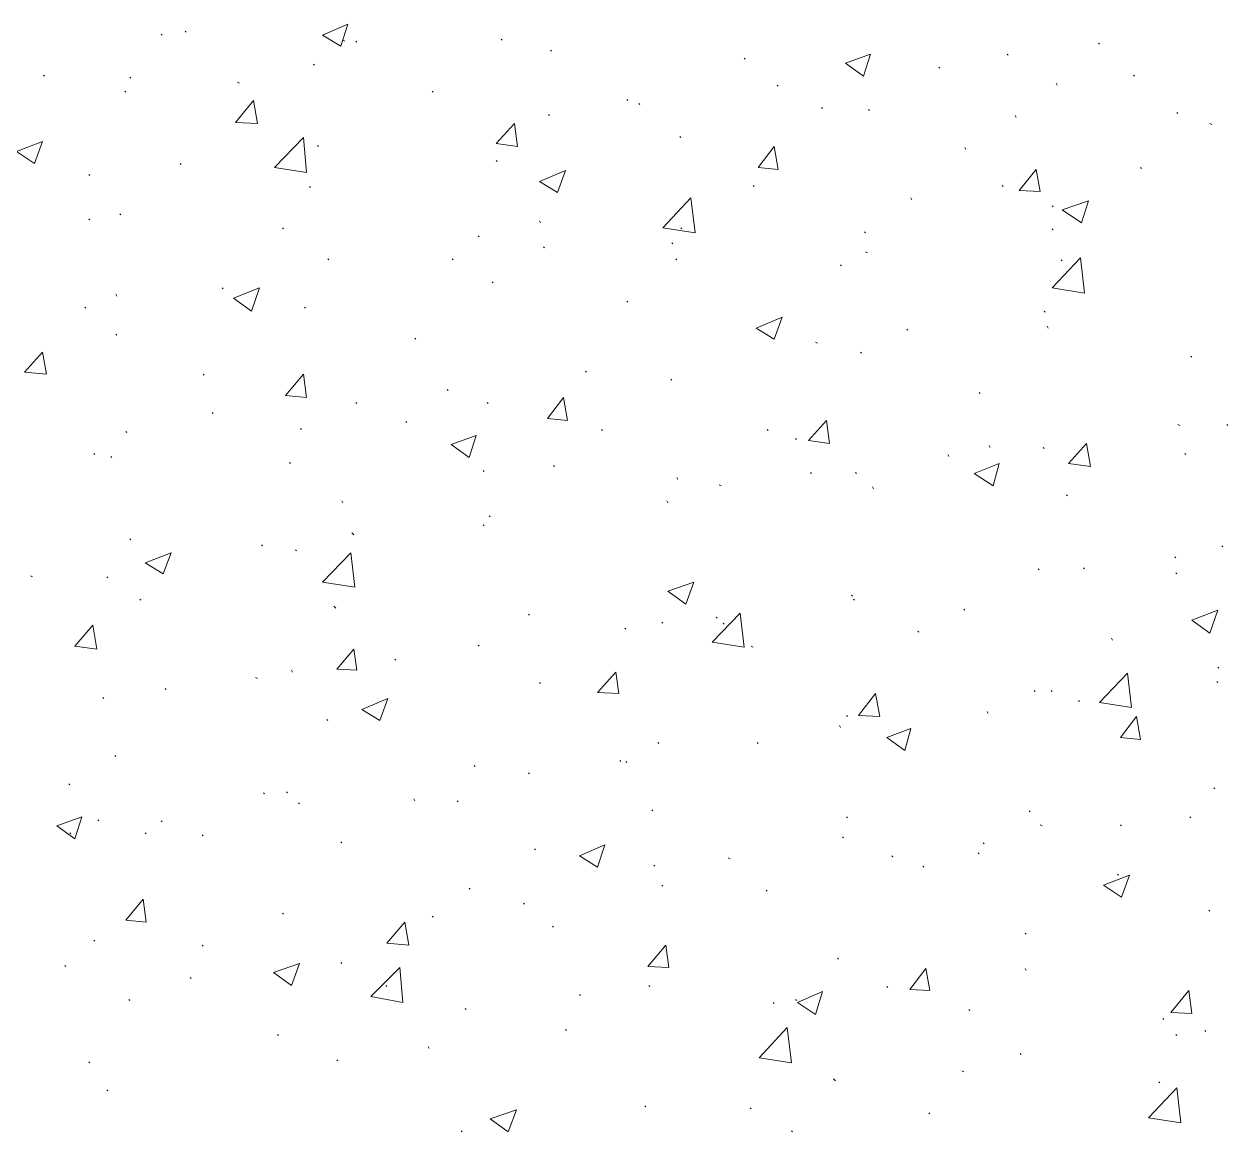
# Model space of a CAD drawing. Header units: millimetres. Extents: x 2928 to 3112, y 1220 to 1280.
# Drawn here: x 2947.067 to 2949.066, y 1243.845 to 1245.685 of the extents above; entities that cross this region are included whole.
import ezdxf

# ---------------------------------------------------------------- set-up
doc = ezdxf.new("R2010")
doc.units = ezdxf.units.MM

msp = doc.modelspace()

# ---------------------------------------------------------------- linework, layer by layer
at = {"color": 92, "linetype": 'Continuous', "lineweight": 13, "true_color": 0x00b800}
for points in [[(2947.56307, 1245.66702), (2947.60474, 1245.68535), (2947.60474, 1245.68535)], [(2947.59307, 1245.64868), (2947.60474, 1245.68535), (2947.60474, 1245.68535)], [(2947.2964, 1245.66702), (2947.29474, 1245.66868), (2947.29474, 1245.66868)], [(2947.3364, 1245.67202), (2947.33474, 1245.67368), (2947.33474, 1245.67368)], [(2947.56307, 1245.66702), (2947.59307, 1245.64868), (2947.59307, 1245.64868)], [(2947.59974, 1245.65702), (2947.59641, 1245.65868), (2947.59641, 1245.65868)], [(2947.86141, 1245.65868), (2947.85974, 1245.66035), (2947.85974, 1245.66035)], [(2947.61974, 1245.65535), (2947.61807, 1245.65702), (2947.61807, 1245.65702)], [(2947.94308, 1245.64035), (2947.94141, 1245.64202), (2947.94141, 1245.64202)], [(2948.85309, 1245.65202), (2948.85142, 1245.65368), (2948.85142, 1245.65368)], [(2947.54974, 1245.61702), (2947.54807, 1245.61868), (2947.54807, 1245.61868)], [(2948.26475, 1245.62702), (2948.26308, 1245.62868), (2948.26308, 1245.62868)], [(2948.43142, 1245.62035), (2948.47309, 1245.63535), (2948.47309, 1245.63535)], [(2948.43142, 1245.62035), (2948.46142, 1245.59868), (2948.46142, 1245.59868)], [(2948.46142, 1245.59868), (2948.47309, 1245.63535), (2948.47309, 1245.63535)], [(2948.70142, 1245.63368), (2948.69976, 1245.63535), (2948.69976, 1245.63535)], [(2947.1014, 1245.59868), (2947.09973, 1245.60035), (2947.09973, 1245.60035)], [(2948.58809, 1245.61202), (2948.58642, 1245.61368), (2948.58642, 1245.61368)], [(2948.91143, 1245.59868), (2948.90976, 1245.60035), (2948.90976, 1245.60035)], [(2947.24474, 1245.59535), (2947.24307, 1245.59702), (2947.24307, 1245.59702)], [(2947.42474, 1245.58702), (2947.4214, 1245.58868), (2947.4214, 1245.58868)], [(2948.31975, 1245.58202), (2948.31808, 1245.58368), (2948.31808, 1245.58368)], [(2948.78309, 1245.58368), (2948.78142, 1245.58702), (2948.78142, 1245.58702)], [(2947.2364, 1245.57202), (2947.23474, 1245.57368), (2947.23474, 1245.57368)], [(2947.41807, 1245.52202), (2947.44807, 1245.55868), (2947.44807, 1245.55868)], [(2947.45474, 1245.52035), (2947.44807, 1245.55868), (2947.44807, 1245.55868)], [(2947.74641, 1245.57202), (2947.74474, 1245.57368), (2947.74474, 1245.57368)], [(2948.06975, 1245.55868), (2948.06808, 1245.56035), (2948.06808, 1245.56035)], [(2948.08975, 1245.55202), (2948.08808, 1245.55368), (2948.08808, 1245.55368)], [(2948.39308, 1245.54535), (2948.39142, 1245.54702), (2948.39142, 1245.54702)], [(2948.47142, 1245.54202), (2948.46975, 1245.54368), (2948.46975, 1245.54368)], [(2948.98309, 1245.53702), (2948.98143, 1245.53868), (2948.98143, 1245.53868)], [(2947.41807, 1245.52202), (2947.45474, 1245.52035), (2947.45474, 1245.52035)], [(2947.85141, 1245.48701), (2947.88141, 1245.52035), (2947.88141, 1245.52035)], [(2947.88641, 1245.48201), (2947.88141, 1245.52035), (2947.88141, 1245.52035)], [(2947.93975, 1245.53368), (2947.93808, 1245.53535), (2947.93808, 1245.53535)], [(2948.71476, 1245.53035), (2948.71309, 1245.53368), (2948.71309, 1245.53368)], [(2949.03976, 1245.51868), (2949.03643, 1245.52035), (2949.03643, 1245.52035)], [(2948.15808, 1245.49702), (2948.15641, 1245.49868), (2948.15641, 1245.49868)], [(2947.05473, 1245.47368), (2947.09807, 1245.49035), (2947.09807, 1245.49035)], [(2947.08473, 1245.45368), (2947.09807, 1245.49035), (2947.09807, 1245.49035)], [(2947.48307, 1245.44701), (2947.53141, 1245.49702), (2947.53141, 1245.49702)], [(2947.53641, 1245.43868), (2947.53141, 1245.49702), (2947.53141, 1245.49702)], [(2947.55641, 1245.48201), (2947.55474, 1245.48368), (2947.55474, 1245.48368)], [(2947.85141, 1245.48701), (2947.88641, 1245.48201), (2947.88641, 1245.48201)], [(2948.28642, 1245.44701), (2948.31308, 1245.48201), (2948.31308, 1245.48201)], [(2948.31975, 1245.44368), (2948.31308, 1245.48201), (2948.31308, 1245.48201)], [(2948.63142, 1245.47701), (2948.62976, 1245.48035), (2948.62976, 1245.48035)], [(2947.05473, 1245.47368), (2947.08473, 1245.45368), (2947.08473, 1245.45368)], [(2947.85308, 1245.45701), (2947.85141, 1245.45868), (2947.85141, 1245.45868)], [(2947.32807, 1245.45201), (2947.3264, 1245.45368), (2947.3264, 1245.45368)], [(2947.48307, 1245.44701), (2947.53641, 1245.43868), (2947.53641, 1245.43868)], [(2947.92308, 1245.42368), (2947.96641, 1245.44201), (2947.96641, 1245.44201)], [(2947.95308, 1245.40535), (2947.96641, 1245.44201), (2947.96641, 1245.44201)], [(2948.28642, 1245.44701), (2948.31975, 1245.44368), (2948.31975, 1245.44368)], [(2948.71976, 1245.40868), (2948.74809, 1245.44368), (2948.74809, 1245.44368)], [(2948.75476, 1245.40701), (2948.74809, 1245.44368), (2948.74809, 1245.44368)], [(2948.92309, 1245.44535), (2948.92143, 1245.44701), (2948.92143, 1245.44701)], [(2947.1764, 1245.43368), (2947.17473, 1245.43535), (2947.17473, 1245.43535)], [(2947.92308, 1245.42368), (2947.95308, 1245.40535), (2947.95308, 1245.40535)], [(2947.54307, 1245.41368), (2947.54141, 1245.41535), (2947.54141, 1245.41535)], [(2948.27975, 1245.41535), (2948.27808, 1245.41701), (2948.27808, 1245.41701)], [(2948.69309, 1245.41535), (2948.69142, 1245.41701), (2948.69142, 1245.41701)], [(2948.71976, 1245.40868), (2948.75476, 1245.40701), (2948.75476, 1245.40701)], [(2948.12808, 1245.34701), (2948.17475, 1245.39701), (2948.17475, 1245.39701)], [(2948.18142, 1245.33868), (2948.17475, 1245.39701), (2948.17475, 1245.39701)], [(2948.54142, 1245.39368), (2948.53975, 1245.39701), (2948.53975, 1245.39701)], [(2948.77642, 1245.38201), (2948.77476, 1245.38368), (2948.77476, 1245.38368)], [(2948.79142, 1245.37701), (2948.83476, 1245.39201), (2948.83476, 1245.39201)], [(2948.82309, 1245.35535), (2948.83476, 1245.39201), (2948.83476, 1245.39201)], [(2947.1764, 1245.36035), (2947.17473, 1245.36201), (2947.17473, 1245.36201)], [(2947.22807, 1245.36868), (2947.2264, 1245.37035), (2947.2264, 1245.37035)], [(2948.79142, 1245.37701), (2948.82309, 1245.35535), (2948.82309, 1245.35535)], [(2947.49807, 1245.34535), (2947.49641, 1245.34701), (2947.49641, 1245.34701)], [(2947.92474, 1245.35535), (2947.92308, 1245.35868), (2947.92308, 1245.35868)], [(2948.12808, 1245.34701), (2948.18142, 1245.33868), (2948.18142, 1245.33868)], [(2948.15975, 1245.34535), (2948.15808, 1245.34701), (2948.15808, 1245.34701)], [(2948.46475, 1245.33868), (2948.46309, 1245.34035), (2948.46309, 1245.34035)], [(2948.77642, 1245.34368), (2948.77476, 1245.34535), (2948.77476, 1245.34535)], [(2947.82308, 1245.33201), (2947.82141, 1245.33368), (2947.82141, 1245.33368)], [(2948.14475, 1245.32035), (2948.14308, 1245.32201), (2948.14308, 1245.32201)], [(2947.93141, 1245.31368), (2947.92975, 1245.31535), (2947.92975, 1245.31535)], [(2948.46809, 1245.30535), (2948.46475, 1245.30701), (2948.46475, 1245.30701)], [(2947.57307, 1245.29368), (2947.57141, 1245.29535), (2947.57141, 1245.29535)], [(2947.77974, 1245.29368), (2947.77808, 1245.29535), (2947.77808, 1245.29535)], [(2948.15141, 1245.29368), (2948.14975, 1245.29535), (2948.14975, 1245.29535)], [(2948.42475, 1245.28368), (2948.42309, 1245.28535), (2948.42309, 1245.28535)], [(2948.77476, 1245.24701), (2948.82142, 1245.29701), (2948.82142, 1245.29701)], [(2948.79142, 1245.29201), (2948.78976, 1245.29368), (2948.78976, 1245.29368)], [(2948.82809, 1245.23868), (2948.82142, 1245.29701), (2948.82142, 1245.29701)], [(2947.39807, 1245.24534), (2947.3964, 1245.24701), (2947.3964, 1245.24701)], [(2947.41474, 1245.23034), (2947.45807, 1245.24701), (2947.45807, 1245.24701)], [(2947.44474, 1245.20868), (2947.45807, 1245.24701), (2947.45807, 1245.24701)], [(2947.84641, 1245.25534), (2947.84474, 1245.25701), (2947.84474, 1245.25701)], [(2948.77476, 1245.24701), (2948.82809, 1245.23868), (2948.82809, 1245.23868)], [(2947.2214, 1245.23368), (2947.21973, 1245.23701), (2947.21973, 1245.23701)], [(2947.41474, 1245.23034), (2947.44474, 1245.20868), (2947.44474, 1245.20868)], [(2948.06975, 1245.22368), (2948.06808, 1245.22534), (2948.06808, 1245.22534)], [(2947.16973, 1245.21368), (2947.16807, 1245.21534), (2947.16807, 1245.21534)], [(2947.53474, 1245.21368), (2947.53307, 1245.21534), (2947.53307, 1245.21534)], [(2948.76309, 1245.20701), (2948.76142, 1245.20868), (2948.76142, 1245.20868)], [(2948.28308, 1245.18034), (2948.32642, 1245.19868), (2948.32642, 1245.19868)], [(2948.28308, 1245.18034), (2948.31308, 1245.16201), (2948.31308, 1245.16201)], [(2948.31308, 1245.16201), (2948.32642, 1245.19868), (2948.32642, 1245.19868)], [(2948.76809, 1245.18034), (2948.76642, 1245.18368), (2948.76642, 1245.18368)], [(2947.2214, 1245.16868), (2947.21973, 1245.17034), (2947.21973, 1245.17034)], [(2947.71808, 1245.16201), (2947.71641, 1245.16368), (2947.71641, 1245.16368)], [(2948.53475, 1245.17701), (2948.53309, 1245.17868), (2948.53309, 1245.17868)], [(2947.06807, 1245.10701), (2947.09807, 1245.14034), (2947.09807, 1245.14034)], [(2947.10473, 1245.10368), (2947.09807, 1245.14034), (2947.09807, 1245.14034)], [(2948.38475, 1245.15534), (2948.38142, 1245.15701), (2948.38142, 1245.15701)], [(2948.45809, 1245.13868), (2948.45642, 1245.14034), (2948.45642, 1245.14034)], [(2949.00643, 1245.13201), (2949.00476, 1245.13368), (2949.00476, 1245.13368)], [(2947.06807, 1245.10701), (2947.10473, 1245.10368), (2947.10473, 1245.10368)], [(2947.3664, 1245.10201), (2947.36474, 1245.10368), (2947.36474, 1245.10368)], [(2947.50141, 1245.06868), (2947.53141, 1245.10368), (2947.53141, 1245.10368)], [(2947.53641, 1245.06534), (2947.53141, 1245.10368), (2947.53141, 1245.10368)], [(2948.00141, 1245.10701), (2947.99975, 1245.10868), (2947.99975, 1245.10868)], [(2948.14308, 1245.09368), (2948.14141, 1245.09534), (2948.14141, 1245.09534)], [(2947.50141, 1245.06868), (2947.53641, 1245.06534), (2947.53641, 1245.06534)], [(2947.77141, 1245.07701), (2947.76974, 1245.07868), (2947.76974, 1245.07868)], [(2947.93641, 1245.03034), (2947.96308, 1245.06534), (2947.96308, 1245.06534)], [(2947.96975, 1245.02701), (2947.96308, 1245.06534), (2947.96308, 1245.06534)], [(2948.65476, 1245.07201), (2948.65309, 1245.07368), (2948.65309, 1245.07368)], [(2947.3814, 1245.03868), (2947.37974, 1245.04034), (2947.37974, 1245.04034)], [(2947.61974, 1245.05534), (2947.61807, 1245.05701), (2947.61807, 1245.05701)], [(2947.83808, 1245.05534), (2947.83641, 1245.05701), (2947.83641, 1245.05701)], [(2947.70308, 1245.02367), (2947.70141, 1245.02534), (2947.70141, 1245.02534)], [(2947.93641, 1245.03034), (2947.96975, 1245.02701), (2947.96975, 1245.02701)], [(2948.36975, 1244.99367), (2948.39975, 1245.02701), (2948.39975, 1245.02701)], [(2948.40475, 1244.98867), (2948.39975, 1245.02701), (2948.39975, 1245.02701)], [(2948.98643, 1245.01867), (2948.98309, 1245.02034), (2948.98309, 1245.02034)], [(2949.06643, 1245.01867), (2949.06476, 1245.02034), (2949.06476, 1245.02034)], [(2947.23807, 1245.00701), (2947.2364, 1245.00867), (2947.2364, 1245.00867)], [(2947.52807, 1245.01201), (2947.52641, 1245.01367), (2947.52641, 1245.01367)], [(2947.77641, 1244.98701), (2947.81808, 1245.00201), (2947.81808, 1245.00201)], [(2947.80641, 1244.96534), (2947.81808, 1245.00201), (2947.81808, 1245.00201)], [(2948.02808, 1245.01034), (2948.02641, 1245.01201), (2948.02641, 1245.01201)], [(2948.30308, 1245.01034), (2948.30142, 1245.01201), (2948.30142, 1245.01201)], [(2947.77641, 1244.98701), (2947.80641, 1244.96534), (2947.80641, 1244.96534)], [(2948.34975, 1244.99534), (2948.34808, 1244.99701), (2948.34808, 1244.99701)], [(2948.36975, 1244.99367), (2948.40475, 1244.98867), (2948.40475, 1244.98867)], [(2948.67142, 1244.98201), (2948.66976, 1244.98534), (2948.66976, 1244.98534)], [(2948.76142, 1244.98034), (2948.75976, 1244.98201), (2948.75976, 1244.98201)], [(2948.80142, 1244.95534), (2948.83142, 1244.98867), (2948.83142, 1244.98867)], [(2948.83809, 1244.95034), (2948.83142, 1244.98867), (2948.83142, 1244.98867)], [(2947.18473, 1244.97034), (2947.18307, 1244.97201), (2947.18307, 1244.97201)], [(2947.21307, 1244.96534), (2947.2114, 1244.96701), (2947.2114, 1244.96701)], [(2948.60309, 1244.96701), (2948.60142, 1244.97034), (2948.60142, 1244.97034)], [(2948.99643, 1244.97034), (2948.99476, 1244.97201), (2948.99476, 1244.97201)], [(2947.50974, 1244.95534), (2947.50807, 1244.95701), (2947.50807, 1244.95701)], [(2947.83141, 1244.94201), (2947.82974, 1244.94367), (2947.82974, 1244.94367)], [(2947.94808, 1244.95034), (2947.94641, 1244.95201), (2947.94641, 1244.95201)], [(2948.37475, 1244.93867), (2948.37308, 1244.94034), (2948.37308, 1244.94034)], [(2948.44975, 1244.93867), (2948.44809, 1244.94034), (2948.44809, 1244.94034)], [(2948.64476, 1244.93867), (2948.68642, 1244.95534), (2948.68642, 1244.95534)], [(2948.67642, 1244.91867), (2948.68642, 1244.95534), (2948.68642, 1244.95534)], [(2948.80142, 1244.95534), (2948.83809, 1244.95034), (2948.83809, 1244.95034)], [(2948.15308, 1244.92867), (2948.15141, 1244.93201), (2948.15141, 1244.93201)], [(2948.22475, 1244.91867), (2948.22142, 1244.92034), (2948.22142, 1244.92034)], [(2948.64476, 1244.93867), (2948.67642, 1244.91867), (2948.67642, 1244.91867)], [(2948.47809, 1244.91367), (2948.47642, 1244.91701), (2948.47642, 1244.91701)], [(2948.79976, 1244.90201), (2948.79809, 1244.90367), (2948.79809, 1244.90367)], [(2947.59641, 1244.89034), (2947.59474, 1244.89367), (2947.59474, 1244.89367)], [(2948.13641, 1244.89034), (2948.13475, 1244.89367), (2948.13475, 1244.89367)], [(2947.84141, 1244.86701), (2947.83974, 1244.86867), (2947.83974, 1244.86867)], [(2947.61474, 1244.83701), (2947.61141, 1244.84034), (2947.61141, 1244.84034)], [(2947.83141, 1244.85201), (2947.82974, 1244.85367), (2947.82974, 1244.85367)], [(2947.24474, 1244.82867), (2947.24307, 1244.83034), (2947.24307, 1244.83034)], [(2947.46307, 1244.81867), (2947.46141, 1244.82034), (2947.46141, 1244.82034)], [(2947.26807, 1244.79034), (2947.3114, 1244.80701), (2947.3114, 1244.80701)], [(2947.29807, 1244.772), (2947.3114, 1244.80701), (2947.3114, 1244.80701)], [(2947.51974, 1244.81034), (2947.51807, 1244.81201), (2947.51807, 1244.81201)], [(2947.56307, 1244.75867), (2947.60974, 1244.80701), (2947.60974, 1244.80701)], [(2947.61641, 1244.75034), (2947.60974, 1244.80701), (2947.60974, 1244.80701)], [(2948.97976, 1244.79867), (2948.97809, 1244.80034), (2948.97809, 1244.80034)], [(2949.05809, 1244.81701), (2949.05643, 1244.81867), (2949.05643, 1244.81867)], [(2947.26807, 1244.79034), (2947.29807, 1244.772), (2947.29807, 1244.772)], [(2948.75309, 1244.77867), (2948.75142, 1244.78034), (2948.75142, 1244.78034)], [(2948.82809, 1244.78034), (2948.82642, 1244.782), (2948.82642, 1244.782)], [(2947.0814, 1244.767), (2947.07807, 1244.76867), (2947.07807, 1244.76867)], [(2947.2064, 1244.76534), (2947.20473, 1244.767), (2947.20473, 1244.767)], [(2948.98143, 1244.772), (2948.97976, 1244.77367), (2948.97976, 1244.77367)], [(2947.56307, 1244.75867), (2947.61641, 1244.75034), (2947.61641, 1244.75034)], [(2948.13641, 1244.74367), (2948.17975, 1244.75867), (2948.17975, 1244.75867)], [(2948.13641, 1244.74367), (2948.16642, 1244.722), (2948.16642, 1244.722)], [(2948.16642, 1244.722), (2948.17975, 1244.75867), (2948.17975, 1244.75867)], [(2947.2614, 1244.72867), (2947.25974, 1244.73034), (2947.25974, 1244.73034)], [(2948.44309, 1244.73534), (2948.44142, 1244.737), (2948.44142, 1244.737)], [(2948.44642, 1244.72867), (2948.44475, 1244.73034), (2948.44475, 1244.73034)], [(2947.58474, 1244.71534), (2947.58141, 1244.71867), (2947.58141, 1244.71867)], [(2947.90641, 1244.70367), (2947.90474, 1244.70534), (2947.90474, 1244.70534)], [(2948.20975, 1244.65867), (2948.25642, 1244.707), (2948.25642, 1244.707)], [(2948.21808, 1244.69867), (2948.21642, 1244.70034), (2948.21642, 1244.70034)], [(2948.26308, 1244.65034), (2948.25642, 1244.707), (2948.25642, 1244.707)], [(2948.62976, 1244.712), (2948.62809, 1244.71367), (2948.62809, 1244.71367)], [(2949.00643, 1244.69534), (2949.04976, 1244.712), (2949.04976, 1244.712)], [(2949.03643, 1244.67367), (2949.04976, 1244.712), (2949.04976, 1244.712)], [(2947.1514, 1244.652), (2947.1814, 1244.687), (2947.1814, 1244.687)], [(2947.18807, 1244.647), (2947.1814, 1244.687), (2947.1814, 1244.687)], [(2948.06641, 1244.68034), (2948.06475, 1244.682), (2948.06475, 1244.682)], [(2948.12808, 1244.69034), (2948.12641, 1244.692), (2948.12641, 1244.692)], [(2948.22975, 1244.68867), (2948.22808, 1244.69034), (2948.22808, 1244.69034)], [(2949.00643, 1244.69534), (2949.03643, 1244.67367), (2949.03643, 1244.67367)], [(2948.55309, 1244.67534), (2948.55142, 1244.677), (2948.55142, 1244.677)], [(2948.87476, 1244.662), (2948.87309, 1244.66534), (2948.87309, 1244.66534)], [(2947.1514, 1244.652), (2947.18807, 1244.647), (2947.18807, 1244.647)], [(2947.58641, 1244.61367), (2947.61474, 1244.647), (2947.61474, 1244.647)], [(2947.61974, 1244.612), (2947.61474, 1244.647), (2947.61474, 1244.647)], [(2947.82308, 1244.652), (2947.82141, 1244.65367), (2947.82141, 1244.65367)], [(2948.20975, 1244.65867), (2948.26308, 1244.65034), (2948.26308, 1244.65034)], [(2948.27808, 1244.65034), (2948.27475, 1244.652), (2948.27475, 1244.652)], [(2947.68474, 1244.62867), (2947.68307, 1244.63034), (2947.68307, 1244.63034)], [(2947.45474, 1244.59867), (2947.4514, 1244.60034), (2947.4514, 1244.60034)], [(2947.51307, 1244.60867), (2947.51141, 1244.612), (2947.51141, 1244.612)], [(2947.58641, 1244.61367), (2947.61974, 1244.612), (2947.61974, 1244.612)], [(2948.01975, 1244.57534), (2948.04975, 1244.60867), (2948.04975, 1244.60867)], [(2948.05475, 1244.57367), (2948.04975, 1244.60867), (2948.04975, 1244.60867)], [(2948.85309, 1244.55867), (2948.89976, 1244.607), (2948.89976, 1244.607)], [(2948.90643, 1244.55033), (2948.89976, 1244.607), (2948.89976, 1244.607)], [(2949.05143, 1244.61534), (2949.04976, 1244.617), (2949.04976, 1244.617)], [(2947.30307, 1244.58034), (2947.3014, 1244.582), (2947.3014, 1244.582)], [(2947.92474, 1244.59034), (2947.92308, 1244.592), (2947.92308, 1244.592)], [(2949.04976, 1244.592), (2949.04809, 1244.59367), (2949.04809, 1244.59367)], [(2947.19973, 1244.56534), (2947.19807, 1244.567), (2947.19807, 1244.567)], [(2947.62807, 1244.547), (2947.67141, 1244.56534), (2947.67141, 1244.56534)], [(2947.65807, 1244.52867), (2947.67141, 1244.56534), (2947.67141, 1244.56534)], [(2948.01975, 1244.57534), (2948.05475, 1244.57367), (2948.05475, 1244.57367)], [(2948.45309, 1244.537), (2948.48142, 1244.57367), (2948.48142, 1244.57367)], [(2948.48809, 1244.53533), (2948.48142, 1244.57367), (2948.48142, 1244.57367)], [(2948.74642, 1244.577), (2948.74476, 1244.57867), (2948.74476, 1244.57867)], [(2948.77476, 1244.577), (2948.77309, 1244.57867), (2948.77309, 1244.57867)], [(2948.81976, 1244.56033), (2948.81809, 1244.562), (2948.81809, 1244.562)], [(2947.62807, 1244.547), (2947.65807, 1244.52867), (2947.65807, 1244.52867)], [(2948.66809, 1244.54033), (2948.66642, 1244.54367), (2948.66642, 1244.54367)], [(2948.85309, 1244.55867), (2948.90643, 1244.55033), (2948.90643, 1244.55033)], [(2947.57141, 1244.52867), (2947.56974, 1244.53033), (2947.56974, 1244.53033)], [(2948.42309, 1244.517), (2948.42142, 1244.52033), (2948.42142, 1244.52033)], [(2948.43475, 1244.53533), (2948.43309, 1244.537), (2948.43309, 1244.537)], [(2948.45309, 1244.537), (2948.48809, 1244.53533), (2948.48809, 1244.53533)], [(2948.88809, 1244.50033), (2948.91476, 1244.53533), (2948.91476, 1244.53533)], [(2948.92143, 1244.497), (2948.91476, 1244.53533), (2948.91476, 1244.53533)], [(2948.49975, 1244.50033), (2948.53975, 1244.51533), (2948.53975, 1244.51533)], [(2948.49975, 1244.50033), (2948.52975, 1244.47867), (2948.52975, 1244.47867)], [(2948.52975, 1244.47867), (2948.53975, 1244.51533), (2948.53975, 1244.51533)], [(2948.88809, 1244.50033), (2948.92143, 1244.497), (2948.92143, 1244.497)], [(2948.12141, 1244.49033), (2948.11975, 1244.492), (2948.11975, 1244.492)], [(2948.28642, 1244.49033), (2948.28475, 1244.492), (2948.28475, 1244.492)], [(2947.21973, 1244.46867), (2947.21807, 1244.47033), (2947.21807, 1244.47033)], [(2948.05808, 1244.46033), (2948.05641, 1244.462), (2948.05641, 1244.462)], [(2948.06808, 1244.45867), (2948.06641, 1244.46033), (2948.06641, 1244.46033)], [(2947.81641, 1244.452), (2947.81474, 1244.45367), (2947.81474, 1244.45367)], [(2947.90641, 1244.44033), (2947.90474, 1244.442), (2947.90474, 1244.442)], [(2947.14307, 1244.422), (2947.1414, 1244.42367), (2947.1414, 1244.42367)], [(2947.46641, 1244.407), (2947.46474, 1244.40867), (2947.46474, 1244.40867)], [(2947.50474, 1244.40867), (2947.50307, 1244.41033), (2947.50307, 1244.41033)], [(2949.04476, 1244.41533), (2949.04309, 1244.417), (2949.04309, 1244.417)], [(2947.52474, 1244.39033), (2947.52307, 1244.392), (2947.52307, 1244.392)], [(2947.71641, 1244.39533), (2947.71474, 1244.39867), (2947.71474, 1244.39867)], [(2947.78808, 1244.39367), (2947.78641, 1244.39533), (2947.78641, 1244.39533)], [(2948.11141, 1244.37867), (2948.10975, 1244.38033), (2948.10975, 1244.38033)], [(2947.1214, 1244.35367), (2947.16307, 1244.36867), (2947.16307, 1244.36867)], [(2947.1514, 1244.332), (2947.16307, 1244.36867), (2947.16307, 1244.36867)], [(2947.1914, 1244.362), (2947.18973, 1244.36367), (2947.18973, 1244.36367)], [(2947.2964, 1244.36033), (2947.29474, 1244.362), (2947.29474, 1244.362)], [(2948.43475, 1244.367), (2948.43309, 1244.36867), (2948.43309, 1244.36867)], [(2948.73809, 1244.377), (2948.73642, 1244.37867), (2948.73642, 1244.37867)], [(2949.00476, 1244.367), (2949.00309, 1244.36867), (2949.00309, 1244.36867)], [(2947.1214, 1244.35367), (2947.1514, 1244.332), (2947.1514, 1244.332)], [(2947.14473, 1244.34033), (2947.14307, 1244.342), (2947.14307, 1244.342)], [(2947.26974, 1244.34033), (2947.26807, 1244.342), (2947.26807, 1244.342)], [(2948.75809, 1244.35367), (2948.75476, 1244.35533), (2948.75476, 1244.35533)], [(2948.88976, 1244.35367), (2948.88809, 1244.35533), (2948.88809, 1244.35533)], [(2947.36474, 1244.337), (2947.36307, 1244.33867), (2947.36307, 1244.33867)], [(2947.59474, 1244.32533), (2947.59307, 1244.327), (2947.59307, 1244.327)], [(2947.98975, 1244.30366), (2948.03141, 1244.322), (2948.03141, 1244.322)], [(2948.01975, 1244.28533), (2948.03141, 1244.322), (2948.03141, 1244.322)], [(2948.42809, 1244.33367), (2948.42642, 1244.33533), (2948.42642, 1244.33533)], [(2948.66142, 1244.32366), (2948.65976, 1244.32533), (2948.65976, 1244.32533)], [(2947.91641, 1244.31366), (2947.91474, 1244.31533), (2947.91474, 1244.31533)], [(2947.98975, 1244.30366), (2948.01975, 1244.28533), (2948.01975, 1244.28533)], [(2948.23975, 1244.29866), (2948.23642, 1244.30033), (2948.23642, 1244.30033)], [(2948.50975, 1244.302), (2948.50809, 1244.30366), (2948.50809, 1244.30366)], [(2948.65309, 1244.307), (2948.65142, 1244.30866), (2948.65142, 1244.30866)], [(2948.11475, 1244.287), (2948.11308, 1244.28866), (2948.11308, 1244.28866)], [(2948.56142, 1244.28533), (2948.55975, 1244.287), (2948.55975, 1244.287)], [(2948.85976, 1244.25533), (2948.90309, 1244.272), (2948.90309, 1244.272)], [(2948.88476, 1244.272), (2948.88309, 1244.27366), (2948.88309, 1244.27366)], [(2948.88976, 1244.23533), (2948.90309, 1244.272), (2948.90309, 1244.272)], [(2947.80808, 1244.24866), (2947.80641, 1244.25033), (2947.80641, 1244.25033)], [(2948.12808, 1244.25366), (2948.12641, 1244.25533), (2948.12641, 1244.25533)], [(2948.30142, 1244.24533), (2948.29975, 1244.247), (2948.29975, 1244.247)], [(2948.85976, 1244.25533), (2948.88976, 1244.23533), (2948.88976, 1244.23533)], [(2947.2364, 1244.197), (2947.26474, 1244.232), (2947.26474, 1244.232)], [(2947.26974, 1244.19366), (2947.26474, 1244.232), (2947.26474, 1244.232)], [(2947.89808, 1244.22366), (2947.89641, 1244.22533), (2947.89641, 1244.22533)], [(2947.49807, 1244.207), (2947.49641, 1244.20866), (2947.49641, 1244.20866)], [(2947.74641, 1244.202), (2947.74474, 1244.20366), (2947.74474, 1244.20366)], [(2949.03643, 1244.212), (2949.03476, 1244.21366), (2949.03476, 1244.21366)], [(2947.2364, 1244.197), (2947.26974, 1244.19366), (2947.26974, 1244.19366)], [(2947.66974, 1244.15866), (2947.69974, 1244.19366), (2947.69974, 1244.19366)], [(2947.70641, 1244.15533), (2947.69974, 1244.19366), (2947.69974, 1244.19366)], [(2947.94641, 1244.18533), (2947.94475, 1244.187), (2947.94475, 1244.187)], [(2947.18473, 1244.162), (2947.18307, 1244.16366), (2947.18307, 1244.16366)], [(2948.73142, 1244.17366), (2948.72976, 1244.17533), (2948.72976, 1244.17533)], [(2947.36474, 1244.15366), (2947.36307, 1244.15533), (2947.36307, 1244.15533)], [(2947.66974, 1244.15866), (2947.70641, 1244.15533), (2947.70641, 1244.15533)], [(2948.10308, 1244.12033), (2948.13308, 1244.15533), (2948.13308, 1244.15533)], [(2948.13808, 1244.11866), (2948.13308, 1244.15533), (2948.13308, 1244.15533)], [(2947.1364, 1244.12033), (2947.13473, 1244.122), (2947.13473, 1244.122)], [(2947.48141, 1244.11033), (2947.52474, 1244.12533), (2947.52474, 1244.12533)], [(2947.51141, 1244.08866), (2947.52474, 1244.12533), (2947.52474, 1244.12533)], [(2947.59474, 1244.12533), (2947.59307, 1244.127), (2947.59307, 1244.127)], [(2948.10308, 1244.12033), (2948.13808, 1244.11866), (2948.13808, 1244.11866)], [(2948.41975, 1244.132), (2948.41809, 1244.13366), (2948.41809, 1244.13366)], [(2947.34474, 1244.10033), (2947.34307, 1244.102), (2947.34307, 1244.102)], [(2947.48141, 1244.11033), (2947.51141, 1244.08866), (2947.51141, 1244.08866)], [(2947.64307, 1244.07033), (2947.69141, 1244.11866), (2947.69141, 1244.11866)], [(2947.69641, 1244.06033), (2947.69141, 1244.11866), (2947.69141, 1244.11866)], [(2948.53809, 1244.08199), (2948.56475, 1244.117), (2948.56475, 1244.117)], [(2948.57142, 1244.08033), (2948.56475, 1244.117), (2948.56475, 1244.117)], [(2948.73142, 1244.11366), (2948.72976, 1244.117), (2948.72976, 1244.117)], [(2947.66974, 1244.08699), (2947.66807, 1244.08866), (2947.66807, 1244.08866)], [(2948.10641, 1244.08699), (2948.10475, 1244.08866), (2948.10475, 1244.08866)], [(2948.50142, 1244.08533), (2948.49975, 1244.08699), (2948.49975, 1244.08699)], [(2948.53809, 1244.08199), (2948.57142, 1244.08033), (2948.57142, 1244.08033)], [(2948.97143, 1244.04366), (2949.00143, 1244.08033), (2949.00143, 1244.08033)], [(2949.00643, 1244.04199), (2949.00143, 1244.08033), (2949.00143, 1244.08033)], [(2947.24307, 1244.06366), (2947.2414, 1244.06533), (2947.2414, 1244.06533)], [(2947.64307, 1244.07033), (2947.69641, 1244.06033), (2947.69641, 1244.06033)], [(2947.99141, 1244.07199), (2947.98975, 1244.07366), (2947.98975, 1244.07366)], [(2948.31308, 1244.05866), (2948.31142, 1244.06033), (2948.31142, 1244.06033)], [(2948.34975, 1244.06366), (2948.34808, 1244.06533), (2948.34808, 1244.06533)], [(2948.35142, 1244.06033), (2948.39308, 1244.07866), (2948.39308, 1244.07866)], [(2948.35142, 1244.06033), (2948.38142, 1244.04033), (2948.38142, 1244.04033)], [(2948.38142, 1244.04033), (2948.39308, 1244.07866), (2948.39308, 1244.07866)], [(2947.80141, 1244.04866), (2947.79974, 1244.05033), (2947.79974, 1244.05033)], [(2948.63809, 1244.04699), (2948.63642, 1244.04866), (2948.63642, 1244.04866)], [(2948.97143, 1244.04366), (2949.00643, 1244.04199), (2949.00643, 1244.04199)], [(2948.95976, 1244.03199), (2948.95809, 1244.03366), (2948.95809, 1244.03366)], [(2947.48974, 1244.00533), (2947.48807, 1244.00699), (2947.48807, 1244.00699)], [(2947.96808, 1244.01366), (2947.96641, 1244.01533), (2947.96641, 1244.01533)], [(2948.28808, 1243.96866), (2948.33475, 1244.01866), (2948.33475, 1244.01866)], [(2948.34142, 1243.96033), (2948.33475, 1244.01866), (2948.33475, 1244.01866)], [(2948.98143, 1244.00533), (2948.97976, 1244.00699), (2948.97976, 1244.00699)], [(2949.02976, 1244.01199), (2949.02809, 1244.01366), (2949.02809, 1244.01366)], [(2947.73974, 1243.98366), (2947.73808, 1243.98699), (2947.73808, 1243.98699)], [(2947.1764, 1243.96033), (2947.17473, 1243.96199), (2947.17473, 1243.96199)], [(2947.58807, 1243.96366), (2947.58641, 1243.96533), (2947.58641, 1243.96533)], [(2948.28808, 1243.96866), (2948.34142, 1243.96033), (2948.34142, 1243.96033)], [(2948.72309, 1243.97366), (2948.72142, 1243.97533), (2948.72142, 1243.97533)], [(2948.62809, 1243.94533), (2948.62475, 1243.94699), (2948.62475, 1243.94699)], [(2948.41475, 1243.93033), (2948.41142, 1243.93366), (2948.41142, 1243.93366)], [(2948.95309, 1243.92699), (2948.95143, 1243.92866), (2948.95143, 1243.92866)], [(2947.2064, 1243.91366), (2947.20473, 1243.91533), (2947.20473, 1243.91533)], [(2948.93476, 1243.86866), (2948.98143, 1243.91866), (2948.98143, 1243.91866)], [(2948.98809, 1243.86032), (2948.98143, 1243.91866), (2948.98143, 1243.91866)], [(2947.84141, 1243.86699), (2947.88474, 1243.88199), (2947.88474, 1243.88199)], [(2947.87141, 1243.84532), (2947.88474, 1243.88199), (2947.88474, 1243.88199)], [(2948.09975, 1243.88699), (2948.09808, 1243.88866), (2948.09808, 1243.88866)], [(2948.27475, 1243.88366), (2948.27308, 1243.88533), (2948.27308, 1243.88533)], [(2947.84141, 1243.86699), (2947.87141, 1243.84532), (2947.87141, 1243.84532)], [(2948.57142, 1243.87533), (2948.56975, 1243.87699), (2948.56975, 1243.87699)], [(2948.93476, 1243.86866), (2948.98809, 1243.86032), (2948.98809, 1243.86032)], [(2947.79474, 1243.84532), (2947.79308, 1243.84699), (2947.79308, 1243.84699)], [(2948.34308, 1243.84532), (2948.34142, 1243.84699), (2948.34142, 1243.84699)]]:
    msp.add_lwpolyline(points, dxfattribs=at)

doc.saveas('drawing.dxf')
